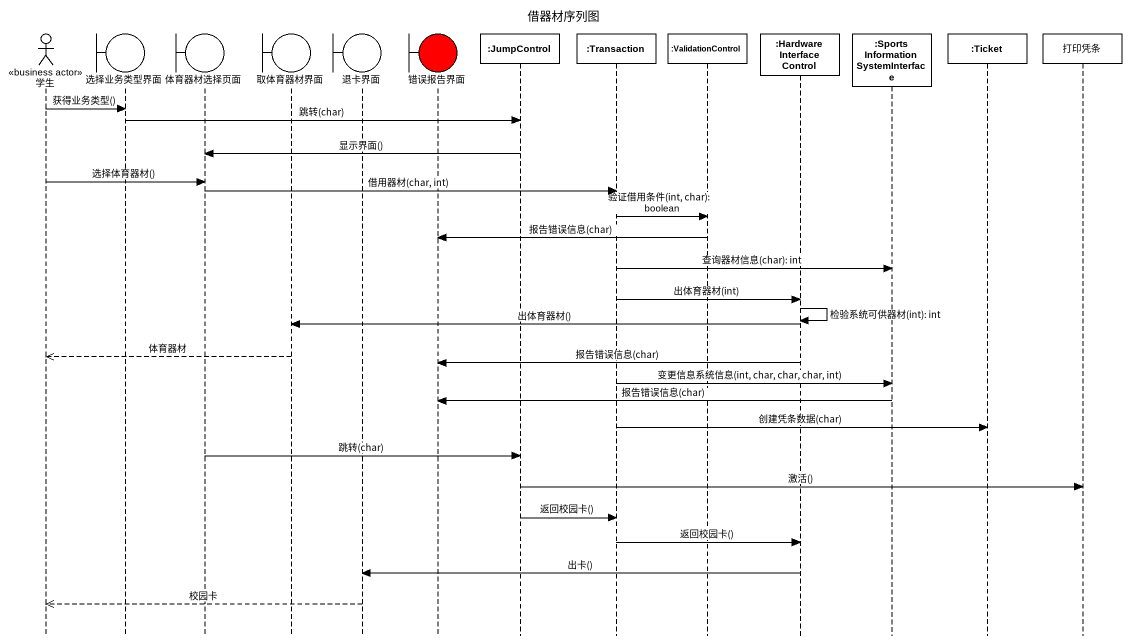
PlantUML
@startuml
title 借器材序列图
hide footbox
actor 学生 <<business actor>>
boundary 选择业务类型界面
boundary 体育器材选择页面
boundary 取体育器材界面
boundary 退卡界面
boundary 错误报告界面 #FF0000
participant ":JumpControl" as JumpControl #FFFFFF
participant ":Transaction" as Transaction #FFFFFF
participant ":ValidationControl" as ValidationControl #FFFFFF
participant ":HardwareInterfaceControl" as HardwareInterfaceControl #FFFFFF
participant ":SportsInformationSystemInterface" as SportsInformationSystemInter #FFFFFF
participant ":Ticket" as Ticket #FFFFFF
participant 打印凭条 #FFFFFF

学生 -> 选择业务类型界面 : 获得业务类型()
选择业务类型界面 -> JumpControl : 跳转(char)
JumpControl -> 体育器材选择页面 : 显示界面()
学生 -> 体育器材选择页面 : 选择体育器材()
体育器材选择页面 -> Transaction : 借用器材(char, int)
Transaction -> ValidationControl : 验证借用条件(int, char): boolean
ValidationControl -> 错误报告界面 : 报告错误信息(char)
Transaction -> SportsInformationSystemInter : 查询器材信息(char): int
Transaction -> HardwareInterfaceControl : 出体育器材(int)
HardwareInterfaceControl -> HardwareInterfaceControl : 检验系统可供器材(int): int
HardwareInterfaceControl -> 取体育器材界面 : 出体育器材()
取体育器材界面 -->> 学生 : 体育器材
HardwareInterfaceControl -> 错误报告界面 : 报告错误信息(char)
Transaction -> SportsInformationSystemInter : 变更信息系统信息(int, char, char, char, int)
SportsInformationSystemInter -> 错误报告界面 : 报告错误信息(char)
Transaction -> Ticket : 创建凭条数据(char)
体育器材选择页面 -> JumpControl : 跳转(char)
JumpControl -> 打印凭条 : 激活()
JumpControl -> Transaction : 返回校园卡()
Transaction -> HardwareInterfaceControl : 返回校园卡()
HardwareInterfaceControl -> 退卡界面 : 出卡()
退卡界面 -->> 学生 : 校园卡
@enduml
